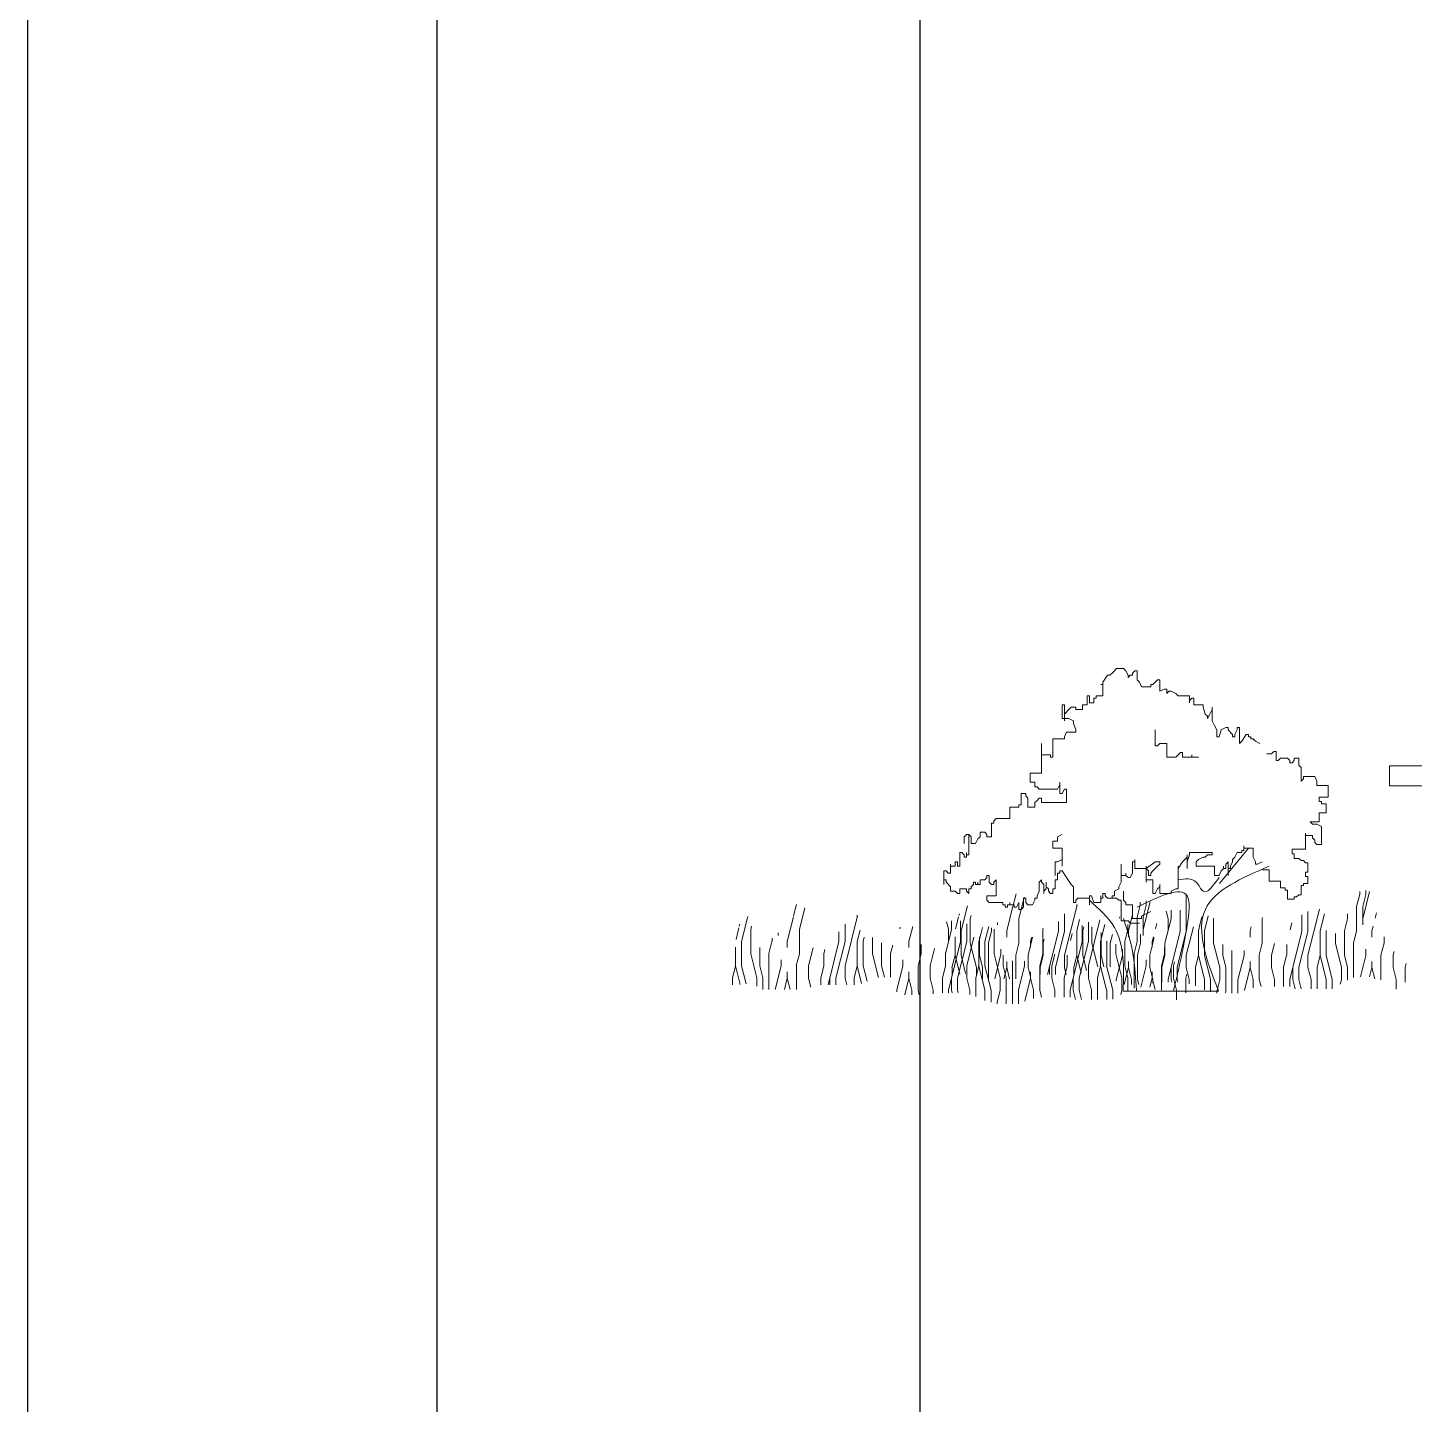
# Model space of a CAD drawing. Header units: inches. Extents: x -6800 to 96653, y -25814 to 17379.
# Drawn here: x 33187 to 34032, y -114 to 725 of the extents above; entities that cross this region are included whole.
import ezdxf

# ---------------------------------------------------------------- set-up
doc = ezdxf.new("R2010")
doc.units = ezdxf.units.IN
doc.header["$MEASUREMENT"] = 0
for name, color, linetype, lineweight in [('chajja elev', 4, 'Continuous', 20), ('JARDINERIA', 76, 'Continuous', 15), ('JARDINES', 96, 'Continuous', 0), ('Page Format', 7, 'Continuous', 25)]:
    doc.layers.add(name, color=color, linetype=linetype, lineweight=lineweight)

# ---------------------------------------------------------------- blocks, each defined once
blk = doc.blocks.new('ar-10')
at = {"layer": 'JARDINERIA'}
for p, q in [((-0.569, 3.386), (-0.616, 3.338)), ((-0.497, 3.386), (-0.569, 3.386)), ((-0.473, 3.362), (-0.497, 3.386)), ((-0.449, 3.315), (-0.473, 3.362)), ((-0.378, 3.362), (-0.401, 3.338)), ((-0.354, 3.362), (-0.378, 3.362)), ((-0.354, 3.267), (-0.354, 3.362)), ((-0.712, 3.219), (-0.736, 3.219)), ((-0.736, 3.219), (-0.712, 3.219)), ((-0.664, 3.315), (-0.712, 3.243)), ((-0.712, 3.243), (-0.712, 3.219)), ((-0.712, 3.219), (-0.712, 3.1)), ((-0.64, 3.315), (-0.664, 3.315)), ((-0.616, 3.338), (-0.64, 3.315)), ((-0.425, 3.315), (-0.449, 3.291)), ((-0.449, 3.291), (-0.449, 3.315)), ((-0.401, 3.315), (-0.425, 3.315)), ((-0.401, 3.338), (-0.401, 3.315)), ((-0.33, 3.243), (-0.354, 3.267)), ((-0.306, 3.195), (-0.33, 3.243)), ((-0.187, 3.219), (-0.21, 3.219)), ((-0.21, 3.219), (-0.21, 3.195)), ((-0.139, 3.267), (-0.187, 3.219)), ((-0.115, 3.267), (-0.139, 3.267)), ((-0.115, 3.148), (-0.115, 3.267)), ((-0.855, 3.1), (-0.879, 3.1)), ((-0.879, 3.1), (-0.879, 3.005)), ((-0.855, 3.028), (-0.855, 3.1)), ((-0.807, 3.076), (-0.807, 3.028)), ((-0.783, 3.076), (-0.807, 3.076)), ((-0.712, 3.1), (-0.783, 3.1)), ((-0.783, 3.1), (-0.783, 3.076)), ((-0.21, 3.195), (-0.306, 3.195)), ((-0.067, 3.171), (-0.115, 3.148)), ((-0.043, 3.171), (-0.067, 3.171)), ((-0.043, 3.124), (-0.043, 3.171)), ((-0.02, 3.148), (-0.043, 3.124)), ((0.004, 3.148), (-0.02, 3.148)), ((0.052, 3.124), (0.004, 3.148)), ((0.076, 3.1), (0.052, 3.124)), ((0.195, 3.1), (0.076, 3.1)), ((0.195, 3.028), (0.195, 3.1)), ((0.219, 3.076), (0.195, 3.052)), ((0.243, 3.076), (0.219, 3.076)), ((0.243, 3.005), (0.243, 3.076)), ((-1.117, 3.005), (-1.141, 3.005)), ((-1.141, 3.005), (-1.141, 2.861)), ((-1.117, 2.838), (-1.117, 3.005)), ((-1.07, 2.957), (-1.117, 2.909)), ((-1.046, 2.981), (-1.07, 2.957)), ((-0.998, 2.981), (-1.046, 2.981)), ((-0.998, 2.957), (-0.998, 2.981)), ((-0.927, 2.957), (-0.998, 2.957)), ((-0.879, 3.005), (-0.927, 3.005)), ((-0.927, 3.005), (-0.927, 2.957)), ((-0.807, 3.028), (-0.855, 3.028)), ((0.195, 3.052), (0.195, 3.028)), ((0.339, 3.005), (0.243, 3.005)), ((0.339, 2.981), (0.339, 3.005)), ((0.362, 2.909), (0.339, 2.981)), ((0.434, 2.957), (0.41, 2.909)), ((0.434, 2.981), (0.434, 2.957)), ((0.434, 2.838), (0.434, 2.981)), ((-1.141, 2.861), (-1.07, 2.861)), ((-1.117, 2.909), (-1.117, 2.838)), ((-1.07, 2.861), (-1.022, 2.838)), ((-1.022, 2.838), (-1.022, 2.814)), ((-1.022, 2.814), (-0.998, 2.742)), ((0.386, 2.885), (0.362, 2.909)), ((0.41, 2.909), (0.386, 2.861)), ((0.386, 2.861), (0.386, 2.885)), ((0.458, 2.79), (0.434, 2.838)), ((0.482, 2.742), (0.458, 2.79)), ((0.577, 2.766), (0.529, 2.742)), ((0.601, 2.766), (0.577, 2.766)), ((0.601, 2.742), (0.601, 2.766)), ((0.697, 2.766), (0.697, 2.742)), ((0.72, 2.766), (0.697, 2.766)), ((0.72, 2.599), (0.72, 2.766)), ((-1.237, 2.647), (-1.237, 2.456)), ((-1.117, 2.647), (-1.237, 2.647)), ((-1.094, 2.718), (-1.117, 2.671)), ((-1.117, 2.671), (-1.117, 2.647)), ((-0.998, 2.718), (-1.094, 2.718)), ((-0.998, 2.742), (-0.998, 2.718)), ((-0.163, 2.742), (-0.163, 2.575)), ((0.482, 2.671), (0.482, 2.742)), ((0.506, 2.671), (0.482, 2.671)), ((0.529, 2.742), (0.506, 2.671)), ((0.649, 2.695), (0.601, 2.742)), ((0.649, 2.671), (0.649, 2.695)), ((0.673, 2.671), (0.649, 2.671)), ((0.697, 2.742), (0.673, 2.695)), ((0.673, 2.695), (0.673, 2.671)), ((0.744, 2.623), (0.72, 2.599)), ((0.792, 2.695), (0.744, 2.623)), ((0.816, 2.695), (0.792, 2.695)), ((0.816, 2.671), (0.816, 2.695)), ((0.84, 2.671), (0.816, 2.671)), ((0.84, 2.647), (0.84, 2.671)), ((0.864, 2.647), (0.84, 2.647)), ((0.888, 2.623), (0.864, 2.647)), ((0.935, 2.599), (0.888, 2.623)), ((-1.356, 2.599), (-1.356, 2.289)), ((-1.356, 2.48), (-1.356, 2.599)), ((-1.261, 2.48), (-1.356, 2.48)), ((-1.261, 2.456), (-1.261, 2.48)), ((-0.163, 2.575), (-0.139, 2.575)), ((-0.139, 2.575), (-0.115, 2.599)), ((-0.115, 2.599), (-0.043, 2.599)), ((-0.043, 2.599), (-0.043, 2.456)), ((0.052, 2.456), (0.1, 2.504)), ((0.1, 2.504), (0.124, 2.504)), ((0.124, 2.504), (0.124, 2.456)), ((0.219, 2.456), (0.219, 2.48)), ((0.219, 2.48), (0.219, 2.456)), ((1.057, 2.491), (1.009, 2.491)), ((1.081, 2.515), (1.057, 2.491)), ((1.104, 2.515), (1.081, 2.515)), ((1.104, 2.42), (1.104, 2.515)), ((-1.237, 2.456), (-1.261, 2.456)), ((-0.043, 2.456), (0.052, 2.456)), ((0.124, 2.456), (0.219, 2.456)), ((0.219, 2.456), (0.291, 2.456)), ((1.128, 2.42), (1.104, 2.42)), ((1.152, 2.444), (1.128, 2.42)), ((1.224, 2.444), (1.152, 2.444)), ((1.248, 2.42), (1.224, 2.444)), ((1.248, 2.396), (1.248, 2.42)), ((1.272, 2.396), (1.248, 2.396)), ((1.295, 2.42), (1.272, 2.396)), ((1.295, 2.444), (1.295, 2.42)), ((1.343, 2.444), (1.295, 2.444)), ((1.343, 2.372), (1.343, 2.444)), ((1.367, 2.348), (1.343, 2.372)), ((1.367, 2.205), (1.367, 2.348)), ((-1.356, 2.289), (-1.476, 2.289)), ((-1.476, 2.289), (-1.476, 2.194)), ((-1.476, 2.194), (-1.428, 2.194)), ((-1.428, 2.194), (-1.428, 2.146)), ((-1.165, 2.17), (-1.165, 2.194)), ((-1.165, 2.194), (-1.165, 2.075)), ((1.391, 2.229), (1.367, 2.205)), ((1.51, 2.253), (1.391, 2.253)), ((1.391, 2.253), (1.391, 2.229)), ((1.534, 2.205), (1.51, 2.253)), ((1.534, 2.158), (1.534, 2.205)), ((-1.571, 2.075), (-1.571, 1.955)), ((-1.523, 2.075), (-1.571, 2.075)), ((-1.523, 2.051), (-1.523, 2.075)), ((-1.499, 2.027), (-1.523, 2.051)), ((-1.428, 2.146), (-1.404, 2.146)), ((-1.404, 2.146), (-1.38, 2.122)), ((-1.38, 2.122), (-1.189, 2.122)), ((-1.189, 2.122), (-1.165, 2.17)), ((-1.165, 2.075), (-1.141, 2.075)), ((-1.141, 2.075), (-1.117, 2.122)), ((-1.117, 2.122), (-1.094, 2.122)), ((-1.094, 2.122), (-1.094, 1.979)), ((1.653, 2.158), (1.534, 2.158)), ((1.558, 2.038), (1.653, 2.038)), ((1.558, 1.991), (1.558, 2.038)), ((1.653, 2.038), (1.653, 2.158)), ((-1.69, 1.931), (-1.69, 1.812)), ((-1.595, 1.931), (-1.69, 1.931)), ((-1.571, 1.955), (-1.595, 1.955)), ((-1.595, 1.955), (-1.595, 1.931)), ((-1.499, 1.931), (-1.499, 2.027)), ((-1.428, 1.931), (-1.499, 1.931)), ((-1.404, 2.003), (-1.428, 1.979)), ((-1.428, 1.979), (-1.428, 1.931)), ((-1.38, 2.027), (-1.404, 2.003)), ((-1.356, 2.027), (-1.38, 2.027)), ((-1.356, 1.979), (-1.356, 2.027)), ((-1.094, 1.979), (-1.356, 1.979)), ((1.582, 1.991), (1.558, 1.991)), ((1.582, 1.967), (1.582, 1.991)), ((1.63, 1.967), (1.582, 1.967)), ((1.63, 1.871), (1.63, 1.967)), ((-1.881, 1.765), (-1.881, 1.621)), ((-1.857, 1.765), (-1.881, 1.765)), ((-1.834, 1.812), (-1.857, 1.788)), ((-1.857, 1.788), (-1.857, 1.765)), ((-1.69, 1.812), (-1.834, 1.812)), ((1.462, 1.776), (1.558, 1.776)), ((1.486, 1.752), (1.462, 1.776)), ((1.534, 1.752), (1.486, 1.752)), ((1.582, 1.728), (1.534, 1.752)), ((1.558, 1.871), (1.63, 1.871)), ((1.558, 1.776), (1.558, 1.871)), ((-2.144, 1.645), (-2.168, 1.621)), ((-2.168, 1.621), (-2.168, 1.55)), ((-2.12, 1.645), (-2.144, 1.645)), ((-2.12, 1.645), (-2.12, 1.431)), ((-2.096, 1.621), (-2.12, 1.645)), ((-2.096, 1.55), (-2.096, 1.621)), ((-2.001, 1.621), (-2.025, 1.598)), ((-1.953, 1.669), (-2.001, 1.669)), ((-2.001, 1.669), (-2.001, 1.621)), ((-1.929, 1.645), (-1.953, 1.669)), ((-1.929, 1.621), (-1.929, 1.645)), ((-1.881, 1.621), (-1.929, 1.621)), ((-1.189, 1.621), (-1.141, 1.645)), ((-1.189, 1.574), (-1.189, 1.621)), ((1.415, 1.49), (1.415, 1.657)), ((1.415, 1.657), (1.415, 1.633)), ((1.415, 1.633), (1.486, 1.633)), ((1.486, 1.633), (1.486, 1.609)), ((1.486, 1.609), (1.51, 1.585)), ((1.582, 1.538), (1.582, 1.728)), ((-2.048, 1.55), (-2.096, 1.55)), ((-2.025, 1.598), (-2.048, 1.55)), ((-1.237, 1.574), (-1.189, 1.574)), ((-1.237, 1.502), (-1.237, 1.574)), ((-1.141, 1.502), (-1.237, 1.502)), ((-1.141, 1.383), (-1.141, 1.502)), ((0.816, 1.502), (0.511, 1.132)), ((0.744, 1.478), (0.768, 1.478)), ((0.744, 1.455), (0.744, 1.478)), ((0.768, 1.478), (0.768, 1.526)), ((0.768, 1.526), (0.768, 1.502)), ((0.768, 1.502), (0.864, 1.502)), ((0.864, 1.502), (0.864, 1.407)), ((1.272, 1.49), (1.415, 1.49)), ((1.272, 1.442), (1.272, 1.49)), ((1.51, 1.585), (1.51, 1.561)), ((1.51, 1.561), (1.534, 1.538)), ((1.534, 1.538), (1.582, 1.538)), ((-2.311, 1.311), (-2.311, 1.335)), ((-2.311, 1.335), (-2.311, 1.24)), ((-2.263, 1.311), (-2.311, 1.311)), ((-2.239, 1.359), (-2.263, 1.359)), ((-2.263, 1.359), (-2.263, 1.311)), ((-2.239, 1.311), (-2.239, 1.359)), ((-2.215, 1.311), (-2.239, 1.311)), ((-2.192, 1.455), (-2.215, 1.455)), ((-2.215, 1.455), (-2.215, 1.311)), ((-2.168, 1.431), (-2.192, 1.455)), ((-2.168, 1.407), (-2.168, 1.431)), ((-2.144, 1.407), (-2.168, 1.407)), ((-2.144, 1.431), (-2.144, 1.455)), ((-2.144, 1.455), (-2.144, 1.407)), ((-2.12, 1.431), (-2.144, 1.431)), ((-1.213, 1.311), (-1.213, 1.359)), ((-1.213, 1.359), (-1.189, 1.359)), ((-1.213, 1.264), (-1.213, 1.335)), ((-1.213, 1.335), (-1.213, 1.264)), ((-1.213, 1.264), (-1.213, 1.335)), ((-1.213, 1.335), (-1.213, 1.311)), ((-1.189, 1.359), (-1.141, 1.383)), ((-1.141, 1.311), (-1.141, 1.455)), ((-1.141, 1.455), (-1.141, 1.383)), ((-1.141, 1.359), (-1.141, 1.431)), ((-1.141, 1.431), (-1.141, 1.311)), ((-1.141, 1.383), (-1.141, 1.359)), ((-0.521, 1.145), (-0.521, 1.335)), ((-0.521, 1.335), (-0.521, 1.216)), ((-0.401, 1.264), (-0.401, 1.359)), ((-0.401, 1.359), (-0.378, 1.359)), ((-0.401, 1.24), (-0.401, 1.335)), ((-0.401, 1.335), (-0.401, 1.264)), ((-0.378, 1.359), (-0.378, 1.383)), ((-0.378, 1.383), (-0.378, 1.288)), ((-0.258, 1.288), (-0.163, 1.359)), ((-0.258, 1.311), (-0.258, 1.145)), ((-0.258, 1.288), (-0.258, 1.311)), ((-0.163, 1.359), (-0.115, 1.359)), ((-0.139, 1.311), (-0.163, 1.288)), ((-0.115, 1.335), (-0.139, 1.311)), ((-0.115, 1.359), (-0.115, 1.335)), ((0.076, 1.288), (0.124, 1.359)), ((0.076, 1.097), (0.076, 1.311)), ((0.076, 1.311), (0.076, 1.216)), ((0.124, 1.359), (0.171, 1.407)), ((0.171, 1.407), (0.171, 1.431)), ((0.171, 1.431), (0.171, 1.288)), ((0.171, 1.288), (0.171, 1.431)), ((0.171, 1.431), (0.171, 1.335)), ((0.171, 1.359), (0.195, 1.431)), ((0.171, 1.335), (0.171, 1.359)), ((0.195, 1.431), (0.195, 1.455)), ((0.195, 1.455), (0.434, 1.455)), ((0.291, 1.383), (0.267, 1.359)), ((0.267, 1.359), (0.267, 1.311)), ((0.267, 1.311), (0.458, 1.311)), ((0.339, 1.407), (0.291, 1.383)), ((0.362, 1.407), (0.339, 1.407)), ((0.386, 1.431), (0.362, 1.407)), ((0.434, 1.431), (0.386, 1.431)), ((0.434, 1.455), (0.434, 1.431)), ((0.458, 1.311), (0.458, 1.216)), ((0.553, 1.288), (0.553, 1.311)), ((0.553, 1.311), (0.553, 1.288)), ((0.577, 1.335), (0.601, 1.359)), ((0.577, 1.288), (0.577, 1.335)), ((0.601, 1.359), (0.601, 1.216)), ((0.625, 1.311), (0.649, 1.359)), ((0.625, 1.288), (0.625, 1.311)), ((0.649, 1.383), (0.673, 1.407)), ((0.649, 1.359), (0.649, 1.383)), ((0.673, 1.407), (0.697, 1.455)), ((0.697, 1.455), (0.744, 1.455)), ((0.864, 1.407), (0.888, 1.359)), ((0.888, 1.359), (0.888, 1.335)), ((0.888, 1.335), (0.911, 1.335)), ((0.911, 1.335), (0.959, 1.359)), ((1.295, 1.442), (1.272, 1.442)), ((1.295, 1.394), (1.295, 1.442)), ((1.343, 1.394), (1.295, 1.394)), ((1.367, 1.371), (1.343, 1.394)), ((1.391, 1.371), (1.367, 1.371)), ((1.415, 1.347), (1.391, 1.371)), ((1.439, 1.347), (1.415, 1.347)), ((1.439, 1.251), (1.439, 1.347)), ((-2.359, 1.264), (-2.383, 1.264)), ((-2.383, 1.264), (-2.383, 1.121)), ((-2.383, 1.121), (-2.383, 1.168)), ((-2.383, 1.168), (-2.359, 1.168)), ((-2.335, 1.24), (-2.359, 1.264)), ((-2.359, 1.168), (-2.359, 1.145)), ((-2.311, 1.24), (-2.335, 1.24)), ((-2.001, 1.121), (-2.001, 1.168)), ((-2.001, 1.168), (-1.953, 1.168)), ((-1.953, 1.168), (-1.929, 1.192)), ((-1.929, 1.192), (-1.929, 1.216)), ((-1.929, 1.216), (-1.905, 1.216)), ((-1.905, 1.216), (-1.905, 1.145)), ((-1.857, 1.145), (-1.834, 1.168)), ((-1.834, 1.168), (-1.834, 1.025)), ((-1.38, 1.145), (-1.356, 1.168)), ((-1.356, 1.168), (-1.356, 1.145)), ((-1.213, 1.288), (-1.213, 1.264)), ((-1.213, 1.216), (-1.213, 1.288)), ((-1.213, 1.073), (-1.213, 1.168)), ((-1.213, 1.168), (-1.189, 1.168)), ((-1.189, 1.168), (-1.189, 1.24)), ((-1.189, 1.24), (-1.165, 1.24)), ((-1.165, 1.264), (-1.141, 1.264)), ((-1.165, 1.24), (-1.165, 1.264)), ((-1.141, 1.264), (-1.094, 1.192)), ((-1.094, 1.192), (-1.046, 1.121)), ((-0.521, 1.216), (-0.473, 1.216)), ((-0.473, 1.216), (-0.473, 1.24)), ((-0.473, 1.24), (-0.473, 1.216)), ((-0.473, 1.216), (-0.449, 1.192)), ((-0.449, 1.192), (-0.425, 1.192)), ((-0.425, 1.192), (-0.401, 1.24)), ((-0.378, 1.288), (-0.258, 1.288)), ((-0.234, 1.264), (-0.258, 1.288)), ((-0.258, 1.145), (-0.258, 1.168)), ((-0.258, 1.168), (-0.187, 1.168)), ((-0.234, 1.216), (-0.234, 1.264)), ((-0.21, 1.216), (-0.234, 1.216)), ((-0.187, 1.264), (-0.21, 1.24)), ((-0.21, 1.24), (-0.21, 1.216)), ((-0.163, 1.288), (-0.187, 1.264)), ((-0.187, 1.168), (-0.187, 1.025)), ((0.076, 1.216), (0.076, 1.288)), ((0.076, 1.073), (0.076, 1.192)), ((0.076, 1.192), (0.076, 1.097)), ((0.458, 1.216), (0.506, 1.216)), ((0.506, 1.216), (0.529, 1.264)), ((0.529, 1.264), (0.553, 1.288)), ((0.553, 1.288), (0.577, 1.288)), ((0.601, 1.216), (0.601, 1.288)), ((0.601, 1.288), (0.625, 1.288)), ((0.961, 1.275), (1.033, 1.275)), ((1.033, 1.275), (1.033, 1.156)), ((1.415, 1.204), (1.415, 1.251)), ((1.415, 1.251), (1.439, 1.251)), ((1.439, 1.204), (1.415, 1.204)), ((1.439, 1.132), (1.439, 1.204)), ((-2.359, 1.145), (-2.311, 1.097)), ((-2.311, 1.097), (-2.311, 1.049)), ((-2.311, 1.049), (-2.263, 1.049)), ((-2.263, 1.049), (-2.239, 1.025)), ((-2.239, 1.025), (-2.215, 1.025)), ((-2.215, 1.073), (-2.144, 1.073)), ((-2.215, 1.025), (-2.215, 1.073)), ((-2.144, 1.073), (-2.144, 1.049)), ((-2.144, 1.049), (-2.12, 1.025)), ((-2.12, 1.025), (-2.12, 1.073)), ((-2.12, 1.073), (-2.096, 1.073)), ((-2.096, 1.097), (-2.072, 1.121)), ((-2.096, 1.073), (-2.096, 1.097)), ((-2.072, 1.121), (-2.072, 1.145)), ((-2.072, 1.145), (-2.048, 1.145)), ((-2.048, 1.145), (-2.048, 1.121)), ((-2.048, 1.121), (-2.025, 1.121)), ((-2.025, 1.121), (-2.025, 1.145)), ((-2.025, 1.145), (-2.025, 1.121)), ((-2.025, 1.121), (-2.001, 1.121)), ((-1.905, 1.145), (-1.881, 1.121)), ((-1.881, 1.121), (-1.857, 1.121)), ((-1.857, 1.121), (-1.857, 1.145)), ((-1.834, 1.025), (-1.834, 1.121)), ((-1.834, 1.121), (-1.834, 1.001)), ((-1.404, 1.001), (-1.38, 1.049)), ((-1.38, 1.049), (-1.38, 1.145)), ((-1.356, 1.145), (-1.332, 1.121)), ((-1.332, 1.121), (-1.332, 1.025)), ((-1.332, 1.049), (-1.308, 1.073)), ((-1.332, 1.025), (-1.332, 1.049)), ((-1.308, 1.073), (-1.308, 1.145)), ((-1.308, 1.145), (-1.308, 1.097)), ((-1.308, 1.097), (-1.285, 1.073)), ((-1.285, 1.073), (-1.285, 1.049)), ((-1.285, 1.049), (-1.261, 1.025)), ((-1.261, 1.025), (-1.237, 1.025)), ((-1.237, 1.073), (-1.213, 1.073)), ((-1.237, 1.025), (-1.237, 1.073)), ((-1.046, 1.121), (-1.022, 1.097)), ((-1.022, 1.097), (-1.022, 0.93)), ((-0.712, 0.978), (-0.712, 1.025)), ((-0.712, 1.025), (-0.688, 1.025)), ((-0.688, 1.025), (-0.688, 1.001)), ((-0.592, 1.049), (-0.545, 1.073)), ((-0.592, 1.001), (-0.592, 1.049)), ((-0.545, 1.097), (-0.521, 1.145)), ((-0.545, 1.073), (-0.545, 1.097)), ((-0.497, 1.049), (-0.497, 0.954)), ((-0.187, 1.025), (-0.163, 1.025)), ((-0.163, 1.025), (-0.139, 1.073)), ((-0.139, 1.073), (-0.115, 1.097)), ((-0.115, 1.097), (-0.115, 1.121)), ((-0.115, 1.121), (-0.115, 1.025)), ((-0.115, 1.025), (0.004, 1.025)), ((0.004, 1.049), (0.052, 1.073)), ((0.004, 1.025), (0.004, 1.049)), ((0.052, 1.073), (0.076, 1.073)), ((1.033, 1.156), (1.152, 1.156)), ((1.152, 1.156), (1.152, 1.084)), ((1.152, 1.084), (1.2, 1.084)), ((1.2, 1.084), (1.2, 1.061)), ((1.2, 1.061), (1.224, 1.061)), ((1.224, 1.061), (1.224, 0.965)), ((1.367, 1.108), (1.391, 1.108)), ((1.367, 1.013), (1.367, 1.108)), ((1.391, 1.132), (1.439, 1.132)), ((1.391, 1.108), (1.391, 1.132)), ((-1.929, 1.001), (-1.929, 0.954)), ((-1.834, 1.001), (-1.929, 1.001)), ((-1.929, 0.954), (-1.905, 0.93)), ((-1.905, 0.93), (-1.762, 0.93)), ((-1.762, 0.93), (-1.762, 0.906)), ((-1.762, 0.906), (-1.738, 0.906)), ((-1.738, 0.906), (-1.738, 0.882)), ((-1.738, 0.882), (-1.714, 0.882)), ((-1.714, 0.882), (-1.714, 0.906)), ((-1.714, 0.906), (-1.69, 0.906)), ((-1.69, 0.906), (-1.69, 0.93)), ((-1.69, 0.906), (-1.643, 0.906)), ((-1.643, 0.906), (-1.643, 0.882)), ((-1.643, 0.882), (-1.619, 0.882)), ((-1.619, 0.882), (-1.595, 0.93)), ((-1.595, 0.93), (-1.595, 0.858)), ((-1.571, 0.858), (-1.547, 0.882)), ((-1.547, 0.882), (-1.547, 0.978)), ((-1.547, 0.978), (-1.523, 0.978)), ((-1.523, 0.978), (-1.523, 0.93)), ((-1.523, 0.93), (-1.499, 0.906)), ((-1.499, 0.906), (-1.452, 0.906)), ((-1.452, 0.906), (-1.428, 0.954)), ((-1.428, 0.954), (-1.428, 0.978)), ((-1.428, 0.978), (-1.404, 0.978)), ((-1.404, 0.978), (-1.404, 1.001)), ((-1.022, 0.93), (-0.998, 0.93)), ((-0.998, 0.954), (-0.974, 0.978)), ((-0.998, 0.93), (-0.998, 0.954)), ((-0.974, 0.978), (-0.855, 0.978)), ((-0.855, 0.906), (-0.855, 1.001)), ((-0.855, 1.001), (-0.831, 1.001)), ((-0.855, 0.978), (-0.855, 0.906)), ((-0.831, 1.001), (-0.807, 0.93)), ((-0.807, 0.93), (-0.736, 0.93)), ((-0.736, 0.93), (-0.736, 1.001)), ((-0.736, 1.001), (-0.736, 0.93)), ((-0.736, 0.93), (-0.736, 0.978)), ((-0.736, 0.978), (-0.712, 0.978)), ((-0.688, 1.001), (-0.664, 0.978)), ((-0.664, 0.978), (-0.616, 0.978)), ((-0.616, 0.978), (-0.616, 1.001)), ((-0.616, 1.001), (-0.592, 1.001)), ((-0.616, 0.978), (-0.569, 0.978)), ((-0.569, 0.978), (-0.545, 0.954)), ((-0.545, 0.954), (-0.521, 0.954)), ((-0.521, 0.954), (-0.521, 0.739)), ((-0.497, 0.954), (-0.473, 0.93)), ((-0.473, 0.93), (-0.473, 0.906)), ((-0.473, 0.906), (-0.401, 0.906)), ((-0.401, 0.906), (-0.401, 0.763)), ((0.161, 1.015), (0.161, 0.681)), ((1.224, 0.965), (1.295, 0.965)), ((1.295, 0.989), (1.319, 0.989)), ((1.295, 0.965), (1.295, 0.989)), ((1.319, 0.989), (1.343, 1.013)), ((1.343, 1.013), (1.367, 1.013)), ((-1.595, 0.858), (-1.571, 0.858)), ((-0.521, 0.739), (-0.449, 0.739)), ((-0.449, 0.739), (-0.425, 0.715)), ((-0.401, 0.763), (-0.306, 0.763)), ((-0.306, 0.787), (-0.258, 0.811)), ((-0.306, 0.763), (-0.306, 0.787)), ((-0.258, 0.811), (-0.21, 0.835)), ((-0.425, 0.715), (-0.33, 0.715))]:
    blk.add_line(p, q, dxfattribs=at)
at = {"layer": 'JARDINERIA', "color": 42}
blk.add_line((-0.501, 0), (0.501, 0), dxfattribs=at)
for points, knots in [([(0.501, 0), (0.378, 0.319), (0.149, 0.931), (0.744, 1.188), (1.031, 1.311)], [0.012926, 0.012926, 0.012926, 0.012926, 0.88433, 1.691764, 1.691764, 1.691764, 1.691764]), ([(0.027, 0), (0.078, 0.209), (0.15, 0.514), (0.24, 1.169), (-0.123, 0.994), (-0.354, 0.882)], [0.047341, 0.047341, 0.047341, 0.047341, 0.74974, 1.059744, 1.598227, 1.598227, 1.598227, 1.598227])]:
    blk.add_open_spline(points, degree=3, knots=knots, dxfattribs=at)
for points in [[(0.076, 1.168), (0.267, 1.145), (0.339, 1.049), (0.506, 1.192)], [(-0.501, 0), (-0.592, 0.668), (-0.855, 0.954)], [(-0.361, 0), (-0.425, 0.525), (-0.497, 0.763)]]:
    blk.add_spline(points, degree=3, dxfattribs=at)

msp = doc.modelspace()

# ---------------------------------------------------------------- hatches: boundary and pattern name
at = {"layer": 'JARDINES', "transparency": 33554483}
h = msp.add_hatch(dxfattribs=at)
h.set_pattern_fill('PANEL', color=256, scale=74.108264, angle=90, style=0, pattern_type=2)
h.set_pattern_definition([(90, (-82929.68, -19026.99), (-74.108264, 0), [14.821653, -22.23248, 7.410826, -29.643306]), (90, (-82931.53, -18975.116), (-74.108264, 0), [14.821653, -59.28661]), (90, (-82935.236, -18982.53), (-74.108264, 0), [7.410826, -66.69744]), (90, (-82937.09, -19023.286), (-74.108264, 0), [3.705413, -51.875785, 3.705413, -14.821653]), (90, (-82940.794, -18997.35), (-74.108264, 0), [14.821653, -22.23248, 3.705413, -33.34872]), (90, (-82942.65, -19015.875), (-74.108264, 0), [11.11624, -62.992025]), (90, (-82944.5, -18997.35), (-74.108264, 0), [22.23248, -51.875785]), (90, (-82946.35, -19019.58), (-74.108264, 0), [14.821653, -59.28661]), (90, (-82948.205, -18989.94), (-74.108264, 0), [37.05413, -37.05413]), (90, (-82951.91, -19012.17), (-74.108264, 0), [7.410826, -22.23248, 14.821653, -29.643306]), (90, (-82953.76, -18960.294), (-74.108264, 0), [14.821653, -59.28661]), (90, (-82955.616, -18975.116), (-74.108264, 0), [7.410826, -66.69744]), (90, (-82957.47, -18989.94), (-74.108264, 0), [7.410826, -66.69744]), (90, (-82959.32, -19026.99), (-74.108264, 0), [14.821653, -59.28661]), (90, (-82961.174, -18989.94), (-74.108264, 0), [14.821653, -59.28661]), (90, (-82964.88, -18989.94), (-74.108264, 0), [14.821653, -14.821653, 14.821653, -29.643306]), (90, (-82968.585, -19004.76), (-74.108264, 0), [7.410826, -37.054132, 14.821653, -14.821653]), (90, (-82970.44, -18989.94), (-74.108264, 0), [22.23248, -51.875785]), (90, (-82974.14, -18989.94), (-74.108264, 0), [14.821653, -59.28661]), (90, (-82975.996, -19019.58), (-74.108264, 0), [22.23248, -29.643306, 7.410826, -14.821653]), (90, (-82979.7, -19019.58), (-74.108264, 0), [37.05413, -37.05413]), (90, (-82981.55, -18975.116), (-74.108264, 0), [7.410826, -66.69744]), (90, (-82983.41, -18997.35), (-74.108264, 0), [14.821653, -59.28661]), (90, (-82985.26, -19012.17), (-74.108264, 0), [7.410826, -29.643306, 7.410826, -29.643306]), (90, (-82987.11, -19019.58), (-74.108264, 0), [7.410826, -22.23248, 14.821653, -29.643306]), (90, (-82988.964, -19004.76), (-74.108264, 0), [7.410826, -37.054132, 7.410826, -22.23248]), (90, (-82990.82, -18989.94), (-74.108264, 0), [22.23248, -51.875785]), (90, (-82994.52, -19019.58), (-74.108264, 0), [14.821653, -59.28661]), (90, (-82996.375, -18982.53), (-74.108264, 0), [7.410826, -66.69744]), (90, (-82998.23, -18967.705), (-74.108264, 0), [7.410826, -66.69744]), (104.036243, (-82935.236, -18975.116), (3e-09, 74.1082644), [7.63315, -297.923043]), (104.036243, (-82951.91, -18967.705), (3e-09, 74.1082644), [7.63315, -297.923043]), (104.036243, (-82996.375, -18975.116), (3e-09, 74.1082644), [7.63315, -297.923043]), (104.036243, (-82968.585, -18997.348), (3e-09, 74.1082644), [7.63315, -297.923043]), (104.036243, (-82979.701, -18982.527), (3e-09, 74.1082644), [7.63315, -297.923043]), (104.036243, (-82974.143, -18975.116), (3e-09, 74.1082644), [7.63315, -297.923043]), (104.036243, (-82987.112, -19012.17), (3e-09, 74.1082644), [7.63315, -297.923043]), (104.036243, (-82983.406, -18982.527), (3e-09, 74.1082644), [7.63315, -297.923043]), (104.036243, (-82955.616, -18967.705), (3e-09, 74.1082644), [15.266302, -290.28989]), (104.036243, (-82961.174, -18975.116), (3e-09, 74.1082644), [15.266302, -290.28989]), (104.036243, (-82964.88, -18975.116), (3e-09, 74.1082644), [15.266302, -290.28989]), (255.963757, (-82940.794, -18997.348), (3e-09, -74.1082644), [7.633151, -15.266302, 7.633151, -275.02359]), (255.963757, (-82951.91, -19012.17), (3e-09, -74.1082644), [7.63315, -297.923043]), (255.963757, (-82985.259, -19012.17), (3e-09, -74.1082644), [15.266302, -290.28989]), (284.036243, (-82931.53, -18975.116), (-3e-09, -74.1082644), [7.63315, -297.923043]), (75.963757, (-82931.53, -18960.294), (-3e-09, 74.1082644), [7.63315, -297.923043]), (75.963757, (-82957.468, -18982.527), (-3e-09, 74.1082644), [7.63315, -297.923043]), (75.963757, (-82970.437, -18967.705), (-3e-09, 74.1082644), [7.63315, -297.923043]), (75.963757, (-82975.996, -18997.348), (-3e-09, 74.1082644), [7.63315, -297.923043]), (75.963757, (-82985.259, -19004.76), (-3e-09, 74.1082644), [7.63315, -297.923043]), (75.963757, (-82988.964, -18997.348), (-3e-09, 74.1082644), [7.63315, -297.923043]), (75.963757, (-82975.996, -18997.348), (-3e-09, 74.1082644), [7.63315, -297.923043]), (75.963757, (-82987.112, -18975.116), (-3e-09, 74.1082644), [30.532605, -275.02359]), (75.963757, (-82937.089, -19019.58), (-3e-09, 74.1082644), [30.532605, -275.02359]), (75.963757, (-82942.647, -19012.17), (-3e-09, 74.1082644), [30.532605, -275.02359]), (75.963757, (-82946.352, -19004.76), (-3e-09, 74.1082644), [7.633151, -15.266302, 15.266302, -267.390438]), (75.963757, (-82951.91, -19004.76), (-3e-09, 74.1082644), [15.266302, -15.266302, 15.266302, -259.757287]), (75.963757, (-82959.321, -19012.17), (-3e-09, 74.1082644), [30.532605, -275.02359]), (75.963757, (-82964.88, -19019.58), (-3e-09, 74.1082644), [30.532605, -275.02359]), (75.963757, (-82968.585, -19019.58), (-3e-09, 74.1082644), [30.532605, -275.02359]), (75.963757, (-82990.817, -18967.705), (-3e-09, 74.1082644), [7.63315, -297.923043]), (75.963768, (-82998.228, -18960.294), (-1.42e-05, 74.1082644), [15.266302, -290.28989]), (75.963768, (-82994.523, -19004.76), (-1.42e-05, 74.1082644), [15.266302, -290.28989]), (75.963758, (-82929.678, -19012.17), (-1.3e-06, 74.1082644), [30.532605, -275.02359]), (75.963758, (-82981.554, -18967.705), (-1.3e-06, 74.1082644), [22.899454, -282.65674]), (75.963758, (-82975.996, -18960.294), (-1.3e-06, 74.1082644), [45.798907, -259.757287])])
h.paths.add_polyline_path([(34019.35, 164.87), (34018, 166.22), (34018, 167.57), (34017.32, 169.59), (34016.65, 170.93), (34008.56, 170.93), (34006.53, 171.61), (34006.53, 180.37), (34007.21, 181.72), (34008.56, 183.07), (34008.56, 193.17), (34007.21, 193.85), (34006.53, 195.87), (34005.86, 197.22), (34004.51, 198.57), (34003.16, 199.24), (33999.79, 199.24), (33998.44, 198.57), (33997.09, 197.89), (33995.07, 196.54), (33993.72, 193.85), (33992.37, 192.5), (33991.7, 191.15), (33991.7, 185.09), (33989.67, 184.41), (33989.67, 179.02), (33989, 177), (33989, 175.65), (33988.33, 174.3), (33988.33, 172.96), (33986.98, 171.61), (33985.63, 171.61), (33983.61, 172.96), (33981.58, 172.96), (33978.88, 174.3), (33977.54, 174.98), (33977.54, 183.07), (33976.86, 185.09), (33975.51, 187.11), (33974.16, 187.78), (33969.44, 187.78), (33968.09, 187.11), (33966.07, 185.76), (33964.72, 185.76), (33962.02, 183.07), (33962.02, 180.37), (33960.68, 180.37), (33959.33, 179.7), (33957.3, 179.7), (33955.96, 178.35), (33955.96, 166.22), (33947.86, 166.22), (33946.51, 166.89), (33942.47, 166.89), (33941.79, 168.24), (33941.79, 177.67), (33941.12, 179.02), (33941.12, 180.37), (33939.77, 181.72), (33939.1, 183.07), (33935.05, 183.07), (33933.7, 181.72), (33933.7, 177.67), (33932.35, 177), (33930.33, 175.65), (33928.98, 175.65), (33928.98, 165.54), (33928.31, 164.2), (33928.31, 162.85), (33926.96, 161.5), (33922.91, 161.5), (33921.56, 162.17), (33920.21, 162.85), (33918.86, 164.2), (33918.86, 165.54), (33916.84, 165.54), (33915.49, 166.22), (33913.47, 166.22), (33910.77, 167.57), (33910.77, 180.37), (33910.1, 181.72), (33907.4, 183.07), (33906.05, 183.74), (33904.7, 183.74), (33902.68, 183.07), (33901.33, 183.07), (33901.33, 179.02), (33900.66, 177.67), (33899.31, 177), (33897.28, 177), (33895.93, 177.67), (33894.59, 177.67), (33894.59, 184.41), (33893.24, 185.09), (33891.89, 185.76), (33891.21, 187.11), (33881.1, 187.11), (33878.4, 184.41), (33877.05, 183.07), (33876.38, 181.72), (33875.7, 180.37), (33875.7, 171.61), (33875.03, 170.26), (33869.63, 170.26), (33868.28, 170.93), (33866.94, 171.61), (33865.59, 172.28), (33864.24, 172.96), (33862.89, 174.3), (33862.89, 179.02), (33861.54, 180.37), (33861.54, 182.39), (33860.19, 183.07), (33859.52, 184.41), (33858.17, 185.09), (33856.82, 185.09), (33855.47, 184.41), (33853.45, 183.74), (33852.1, 183.07), (33852.1, 178.35), (33851.43, 177), (33850.75, 175.65), (33850.75, 173.63), (33850.08, 172.28), (33846.03, 172.28), (33844.01, 172.96), (33842.66, 172.96), (33841.31, 173.63), (33839.96, 173.63), (33838.61, 175.65), (33837.26, 177), (33830.52, 177), (33829.17, 177.67), (33827.82, 179.02), (33827.82, 188.46), (33826.47, 189.81), (33825.8, 191.15), (33823.78, 191.15), (33822.43, 189.13), (33821.08, 187.78), (33820.4, 186.44), (33819.05, 185.76), (33818.38, 184.41), (33818.38, 183.07), (33817.71, 181.72), (33815.01, 180.37), (33813.66, 179.02), (33813.66, 169.59), (33802.19, 169.59), (33800.17, 170.26), (33798.82, 170.93), (33797.47, 171.61), (33795.45, 172.28), (33794.1, 172.96), (33793.43, 174.3), (33793.43, 177), (33794.1, 178.35), (33794.1, 185.76), (33795.45, 187.11), (33795.45, 192.5), (33794.1, 195.2), (33793.43, 196.54), (33792.08, 197.22), (33789.38, 197.22), (33788.03, 196.54), (33788.03, 193.85), (33787.36, 192.5), (33787.36, 189.81), (33786.68, 188.46), (33785.34, 187.78), (33784.66, 186.44), (33783.99, 185.09), (33783.31, 183.07), (33782.64, 181.72), (33781.29, 181.04), (33779.27, 180.37), (33777.92, 179.7), (33776.57, 177.67), (33773.87, 176.33), (33773.2, 174.98), (33773.2, 171.61), (33772.52, 170.26), (33767.8, 170.26), (33766.45, 170.93), (33766.45, 172.28), (33765.78, 173.63), (33763.75, 173.63), (33762.41, 174.98), (33761.73, 176.33), (33761.73, 188.46), (33761.06, 189.81), (33757.01, 189.81), (33756.34, 188.46), (33755.66, 187.11), (33754.99, 185.76), (33754.31, 184.41), (33754.31, 183.07), (33752.96, 181.72), (33752.96, 180.37), (33752.29, 179.02), (33752.29, 171.61), (33751.62, 170.26), (33750.27, 167.57), (33747.57, 166.22), (33747.57, 148.02), (33754.31, 148.02), (33755.66, 148.7), (33761.73, 148.7), (33763.08, 148.02), (33764.43, 147.35), (33765.78, 147.35), (33767.13, 146.67), (33767.13, 145.33), (33797.47, 145.33), (33797.47, 146.67), (33800.85, 146.67), (33801.52, 148.02), (33827.15, 148.02), (33829.84, 149.37), (33831.19, 150.04), (33833.22, 150.72), (33834.57, 152.06), (33837.94, 152.06), (33839.29, 152.74), (33847.38, 152.74), (33848.73, 152.06), (33848.73, 148.02), (33849.4, 146.67), (33849.4, 145.33), (33850.08, 143.98), (33851.43, 142.63), (33852.77, 141.96), (33868.28, 141.96), (33869.63, 142.63), (33872.33, 142.63), (33873.68, 143.3), (33890.54, 143.3), (33891.89, 142.63), (33893.91, 142.63), (33895.26, 141.96), (33896.61, 141.96), (33897.96, 141.28), (33899.31, 140.61), (33900.66, 140.61), (33901.33, 139.26), (33902.68, 138.59), (33904.03, 138.59), (33905.38, 137.91), (33906.72, 137.91), (33909.42, 136.56), (33924.93, 136.56), (33928.98, 138.59), (33930.33, 139.26), (33933.03, 139.26), (33934.37, 140.61), (33957.3, 140.61), (33957.98, 139.26), (33981.58, 139.26), (33983.61, 140.61), (33986.3, 141.96), (33988.33, 143.3), (33989.67, 143.98), (33991.02, 144.65), (33991.7, 146), (33994.4, 146), (33995.74, 146.67), (34004.51, 146.67), (34006.53, 145.33), (34009.91, 145.33), (34011.93, 144.65), (34013.28, 143.98), (34014.63, 143.3), (34015.3, 141.96), (34017.32, 140.61), (34021.37, 138.59), (34023.39, 143.3), (34026.09, 143.3), (34027.44, 143.98), (34028.79, 144.65), (34028.79, 148.7), (34028.11, 150.72), (34028.11, 152.06), (34027.44, 153.41), (34026.77, 154.76), (34024.07, 156.11), (34022.72, 156.11), (34021.37, 156.78), (34020.7, 158.13), (34019.35, 159.48)])
h = msp.add_hatch(dxfattribs=at)
h.set_pattern_fill('PANEL', color=256, scale=74.108264, angle=90, style=0, pattern_type=2)
h.set_pattern_definition([(90, (-83063.38, -19033.41), (-74.108264, 0), [14.821653, -22.23248, 7.410826, -29.643306]), (90, (-83065.23, -18981.54), (-74.108264, 0), [14.821653, -59.28661]), (90, (-83068.94, -18988.95), (-74.108264, 0), [7.410826, -66.69744]), (90, (-83070.79, -19029.71), (-74.108264, 0), [3.705413, -51.875785, 3.705413, -14.821653]), (90, (-83074.496, -19003.77), (-74.108264, 0), [14.821653, -22.23248, 3.705413, -33.34872]), (90, (-83076.35, -19022.296), (-74.108264, 0), [11.11624, -62.992025]), (90, (-83078.2, -19003.77), (-74.108264, 0), [22.23248, -51.875785]), (90, (-83080.05, -19026), (-74.108264, 0), [14.821653, -59.28661]), (90, (-83081.91, -18996.36), (-74.108264, 0), [37.05413, -37.05413]), (90, (-83085.61, -19018.59), (-74.108264, 0), [7.410826, -22.23248, 14.821653, -29.643306]), (90, (-83087.465, -18966.715), (-74.108264, 0), [14.821653, -59.28661]), (90, (-83089.32, -18981.54), (-74.108264, 0), [7.410826, -66.69744]), (90, (-83091.17, -18996.36), (-74.108264, 0), [7.410826, -66.69744]), (90, (-83093.02, -19033.41), (-74.108264, 0), [14.821653, -59.28661]), (90, (-83094.875, -18996.36), (-74.108264, 0), [14.821653, -59.28661]), (90, (-83098.58, -18996.36), (-74.108264, 0), [14.821653, -14.821653, 14.821653, -29.643306]), (90, (-83102.286, -19011.18), (-74.108264, 0), [7.410826, -37.054132, 14.821653, -14.821653]), (90, (-83104.14, -18996.36), (-74.108264, 0), [22.23248, -51.875785]), (90, (-83107.844, -18996.36), (-74.108264, 0), [14.821653, -59.28661]), (90, (-83109.7, -19026), (-74.108264, 0), [22.23248, -29.643306, 7.410826, -14.821653]), (90, (-83113.4, -19026), (-74.108264, 0), [37.05413, -37.05413]), (90, (-83115.255, -18981.54), (-74.108264, 0), [7.410826, -66.69744]), (90, (-83117.11, -19003.77), (-74.108264, 0), [14.821653, -59.28661]), (90, (-83118.96, -19018.59), (-74.108264, 0), [7.410826, -29.643306, 7.410826, -29.643306]), (90, (-83120.81, -19026), (-74.108264, 0), [7.410826, -22.23248, 14.821653, -29.643306]), (90, (-83122.666, -19011.18), (-74.108264, 0), [7.410826, -37.054132, 7.410826, -22.23248]), (90, (-83124.52, -18996.36), (-74.108264, 0), [22.23248, -51.875785]), (90, (-83128.224, -19026), (-74.108264, 0), [14.821653, -59.28661]), (90, (-83130.08, -18988.95), (-74.108264, 0), [7.410826, -66.69744]), (90, (-83131.93, -18974.126), (-74.108264, 0), [7.410826, -66.69744]), (104.036243, (-83068.937, -18981.537), (3e-09, 74.1082644), [7.63315, -297.923043]), (104.036243, (-83085.612, -18974.126), (3e-09, 74.1082644), [7.63315, -297.923043]), (104.036243, (-83130.077, -18981.537), (3e-09, 74.1082644), [7.63315, -297.923043]), (104.036243, (-83102.286, -19003.77), (3e-09, 74.1082644), [7.63315, -297.923043]), (104.036243, (-83113.402, -18988.947), (3e-09, 74.1082644), [7.63315, -297.923043]), (104.036243, (-83107.844, -18981.537), (3e-09, 74.1082644), [7.63315, -297.923043]), (104.036243, (-83120.813, -19018.59), (3e-09, 74.1082644), [7.63315, -297.923043]), (104.036243, (-83117.108, -18988.947), (3e-09, 74.1082644), [7.63315, -297.923043]), (104.036243, (-83089.317, -18974.126), (3e-09, 74.1082644), [15.266302, -290.28989]), (104.036243, (-83094.875, -18981.537), (3e-09, 74.1082644), [15.266302, -290.28989]), (104.036243, (-83098.58, -18981.537), (3e-09, 74.1082644), [15.266302, -290.28989]), (255.963757, (-83074.496, -19003.77), (3e-09, -74.1082644), [7.633151, -15.266302, 7.633151, -275.02359]), (255.963757, (-83085.612, -19018.59), (3e-09, -74.1082644), [7.63315, -297.923043]), (255.963757, (-83118.96, -19018.59), (3e-09, -74.1082644), [15.266302, -290.28989]), (284.036243, (-83065.232, -18981.537), (-3e-09, -74.1082644), [7.63315, -297.923043]), (75.963757, (-83065.232, -18966.715), (-3e-09, 74.1082644), [7.63315, -297.923043]), (75.963757, (-83091.17, -18988.947), (-3e-09, 74.1082644), [7.63315, -297.923043]), (75.963757, (-83104.139, -18974.126), (-3e-09, 74.1082644), [7.63315, -297.923043]), (75.963757, (-83109.697, -19003.77), (-3e-09, 74.1082644), [7.63315, -297.923043]), (75.963757, (-83118.96, -19011.18), (-3e-09, 74.1082644), [7.63315, -297.923043]), (75.963757, (-83122.666, -19003.77), (-3e-09, 74.1082644), [7.63315, -297.923043]), (75.963757, (-83109.697, -19003.77), (-3e-09, 74.1082644), [7.63315, -297.923043]), (75.963757, (-83120.813, -18981.537), (-3e-09, 74.1082644), [30.532605, -275.02359]), (75.963757, (-83070.79, -19026.002), (-3e-09, 74.1082644), [30.532605, -275.02359]), (75.963757, (-83076.348, -19018.59), (-3e-09, 74.1082644), [30.532605, -275.02359]), (75.963757, (-83080.054, -19011.18), (-3e-09, 74.1082644), [7.633151, -15.266302, 15.266302, -267.390438]), (75.963757, (-83085.612, -19011.18), (-3e-09, 74.1082644), [15.266302, -15.266302, 15.266302, -259.757287]), (75.963757, (-83093.023, -19018.59), (-3e-09, 74.1082644), [30.532605, -275.02359]), (75.963757, (-83098.58, -19026.002), (-3e-09, 74.1082644), [30.532605, -275.02359]), (75.963757, (-83102.286, -19026.002), (-3e-09, 74.1082644), [30.532605, -275.02359]), (75.963757, (-83124.519, -18974.126), (-3e-09, 74.1082644), [7.63315, -297.923043]), (75.963768, (-83131.93, -18966.715), (-1.42e-05, 74.1082644), [15.266302, -290.28989]), (75.963768, (-83128.224, -19011.18), (-1.42e-05, 74.1082644), [15.266302, -290.28989]), (75.963758, (-83063.38, -19018.59), (-1.3e-06, 74.1082644), [30.532605, -275.02359]), (75.963758, (-83115.255, -18974.126), (-1.3e-06, 74.1082644), [22.899454, -282.65674]), (75.963758, (-83109.697, -18966.715), (-1.3e-06, 74.1082644), [45.798907, -259.757287])])
h.paths.add_polyline_path([(33885.65, 158.45), (33884.3, 159.8), (33884.3, 161.14), (33883.62, 163.17), (33882.95, 164.51), (33874.86, 164.51), (33872.83, 165.19), (33872.83, 173.95), (33873.51, 175.3), (33874.86, 176.64), (33874.86, 186.75), (33873.51, 187.43), (33872.83, 189.45), (33872.16, 190.8), (33870.81, 192.15), (33869.46, 192.82), (33866.09, 192.82), (33864.74, 192.15), (33863.39, 191.47), (33861.37, 190.12), (33860.02, 187.43), (33858.67, 186.08), (33858, 184.73), (33858, 178.67), (33855.97, 177.99), (33855.97, 172.6), (33855.3, 170.58), (33855.3, 169.23), (33854.62, 167.88), (33854.62, 166.54), (33853.28, 165.19), (33851.93, 165.19), (33849.9, 166.54), (33847.88, 166.54), (33845.18, 167.88), (33843.83, 168.56), (33843.83, 176.64), (33843.16, 178.67), (33841.81, 180.69), (33840.46, 181.36), (33835.74, 181.36), (33834.39, 180.69), (33832.37, 179.34), (33831.02, 179.34), (33828.32, 176.64), (33828.32, 173.95), (33826.97, 173.95), (33825.63, 173.28), (33823.6, 173.28), (33822.25, 171.93), (33822.25, 159.8), (33814.16, 159.8), (33812.81, 160.47), (33808.77, 160.47), (33808.09, 161.82), (33808.09, 171.25), (33807.42, 172.6), (33807.42, 173.95), (33806.07, 175.3), (33805.39, 176.64), (33801.35, 176.64), (33800, 175.3), (33800, 171.25), (33798.65, 170.58), (33796.63, 169.23), (33795.28, 169.23), (33795.28, 159.12), (33794.6, 157.77), (33794.6, 156.43), (33793.26, 155.08), (33789.21, 155.08), (33787.86, 155.75), (33786.51, 156.43), (33785.16, 157.77), (33785.16, 159.12), (33783.14, 159.12), (33781.79, 159.8), (33779.77, 159.8), (33777.07, 161.14), (33777.07, 173.95), (33776.4, 175.3), (33773.7, 176.64), (33772.35, 177.32), (33771, 177.32), (33768.98, 176.64), (33767.63, 176.64), (33767.63, 172.6), (33766.95, 171.25), (33765.61, 170.58), (33763.58, 170.58), (33762.23, 171.25), (33760.88, 171.25), (33760.88, 177.99), (33759.54, 178.67), (33758.19, 179.34), (33757.51, 180.69), (33747.4, 180.69), (33744.7, 177.99), (33743.35, 176.64), (33742.68, 175.3), (33742, 173.95), (33742, 165.19), (33741.33, 163.84), (33735.93, 163.84), (33734.58, 164.51), (33733.23, 165.19), (33731.89, 165.86), (33730.54, 166.54), (33729.19, 167.88), (33729.19, 172.6), (33727.84, 173.95), (33727.84, 175.97), (33726.49, 176.64), (33725.82, 177.99), (33724.47, 178.67), (33723.12, 178.67), (33721.77, 177.99), (33719.75, 177.32), (33718.4, 176.64), (33718.4, 171.93), (33717.72, 170.58), (33717.05, 169.23), (33717.05, 167.21), (33716.37, 165.86), (33712.33, 165.86), (33710.31, 166.54), (33708.96, 166.54), (33707.61, 167.21), (33706.26, 167.21), (33704.91, 169.23), (33703.56, 170.58), (33696.82, 170.58), (33695.47, 171.25), (33694.12, 172.6), (33694.12, 182.04), (33692.77, 183.38), (33692.1, 184.73), (33690.07, 184.73), (33688.72, 182.71), (33687.38, 181.36), (33686.7, 180.01), (33685.35, 179.34), (33684.68, 177.99), (33684.68, 176.64), (33684, 175.3), (33681.31, 173.95), (33679.96, 172.6), (33679.96, 163.17), (33668.49, 163.17), (33666.47, 163.84), (33665.12, 164.51), (33663.77, 165.19), (33661.75, 165.86), (33660.4, 166.54), (33659.73, 167.88), (33659.73, 170.58), (33660.4, 171.93), (33660.4, 179.34), (33661.75, 180.69), (33661.75, 186.08), (33660.4, 188.78), (33659.73, 190.12), (33658.38, 190.8), (33655.68, 190.8), (33654.33, 190.12), (33654.33, 187.43), (33653.66, 186.08), (33653.66, 183.38), (33652.98, 182.04), (33651.63, 181.36), (33650.96, 180.01), (33650.28, 178.67), (33649.61, 176.64), (33648.94, 175.3), (33647.59, 174.62), (33645.56, 173.95), (33644.22, 173.28), (33642.87, 171.25), (33640.17, 169.91), (33639.49, 168.56), (33639.49, 165.19), (33638.82, 163.84), (33634.1, 163.84), (33632.75, 164.51), (33632.75, 165.86), (33632.08, 167.21), (33630.05, 167.21), (33628.7, 168.56), (33628.03, 169.91), (33628.03, 182.04), (33627.36, 183.38), (33623.31, 183.38), (33622.63, 182.04), (33621.96, 180.69), (33621.29, 179.34), (33620.61, 177.99), (33620.61, 176.64), (33619.26, 175.3), (33619.26, 173.95), (33618.59, 172.6), (33618.59, 165.19), (33617.91, 163.84), (33616.57, 161.14), (33613.87, 159.8), (33613.87, 141.6), (33620.61, 141.6), (33621.96, 142.27), (33628.03, 142.27), (33629.38, 141.6), (33630.73, 140.93), (33632.08, 140.93), (33633.43, 140.25), (33633.43, 138.9), (33663.77, 138.9), (33663.77, 140.25), (33667.14, 140.25), (33667.82, 141.6), (33693.45, 141.6), (33696.14, 142.95), (33697.49, 143.62), (33699.52, 144.3), (33700.86, 145.64), (33704.24, 145.64), (33705.58, 146.32), (33713.68, 146.32), (33715.03, 145.64), (33715.03, 141.6), (33715.7, 140.25), (33715.7, 138.9), (33716.37, 137.56), (33717.72, 136.21), (33719.07, 135.54), (33734.58, 135.54), (33735.93, 136.21), (33738.63, 136.21), (33739.98, 136.88), (33756.84, 136.88), (33758.19, 136.21), (33760.21, 136.21), (33761.56, 135.54), (33762.91, 135.54), (33764.26, 134.86), (33765.61, 134.19), (33766.95, 134.19), (33767.63, 132.84), (33768.98, 132.17), (33770.33, 132.17), (33771.67, 131.49), (33773.02, 131.49), (33775.72, 130.14), (33791.23, 130.14), (33795.28, 132.17), (33796.63, 132.84), (33799.32, 132.84), (33800.67, 134.19), (33823.6, 134.19), (33824.28, 132.84), (33847.88, 132.84), (33849.9, 134.19), (33852.6, 135.54), (33854.62, 136.88), (33855.97, 137.56), (33857.32, 138.23), (33858, 139.58), (33860.69, 139.58), (33862.04, 140.25), (33870.81, 140.25), (33872.83, 138.9), (33876.2, 138.9), (33878.23, 138.23), (33879.58, 137.56), (33880.93, 136.88), (33881.6, 135.54), (33883.62, 134.19), (33887.67, 132.17), (33889.69, 136.88), (33892.39, 136.88), (33893.74, 137.56), (33895.09, 138.23), (33895.09, 142.27), (33894.41, 144.3), (33894.41, 145.64), (33893.74, 146.99), (33893.06, 148.34), (33890.37, 149.69), (33889.02, 149.69), (33887.67, 150.36), (33887, 151.71), (33885.65, 153.06)])

# ---------------------------------------------------------------- linework, layer by layer
for points in [[(33187.28, 2332.09), (37240.2, 2332.09), (37240.2, -951.97), (33187.28, -951.97)], [(33436.62, 2068.47), (37031.57, 2068.47), (37031.57, -702.25), (33436.62, -702.25)]]:
    msp.add_lwpolyline(points, close=True)
at = {"layer": 'chajja elev', "transparency": 33554610}
for p, q in [((34016.46, 262.98), (34016.46, 274.98)), ((34016.46, 274.98), (34040.46, 274.98)), ((34040.46, 262.98), (34016.46, 262.98))]:
    msp.add_line(p, q, dxfattribs=at)
at = {"layer": 'Page Format'}
msp.add_line((33730.71, -555.13), (33730.71, 1691.27), dxfattribs=at)

# ---------------------------------------------------------------- block references
at = {"layer": 'JARDINERIA', "lineweight": 5, "transparency": 33554457, "xscale": 58.02840075878164, "yscale": 58.02840075878164, "zscale": 58.02840075878164}
msp.add_blockref('ar-10', (33883.37, 137.81), dxfattribs=at)

doc.saveas('drawing.dxf')
